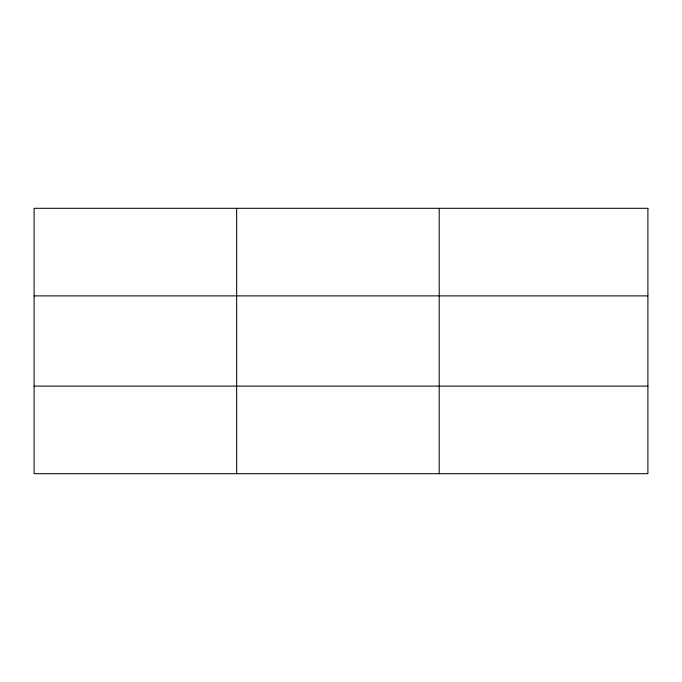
<?xml version="1.0" encoding="UTF-8"?>
<svg xmlns="http://www.w3.org/2000/svg" width="682" height="682" viewBox="0 0 682 682"><rect width="100%" height="100%" fill="white"/><g stroke="black" fill="none" stroke-linecap="round" stroke-linejoin="round"><path stroke-width="1.02" d="M236.654 473.692L236.654 208.308M439.208 473.692L439.208 208.308M34.1 295.886L647.9 295.886M34.1 386.114L647.9 386.114M647.9 208.308L647.9 473.692L34.1 473.692L34.1 208.308L647.9 208.308"/></g></svg>
